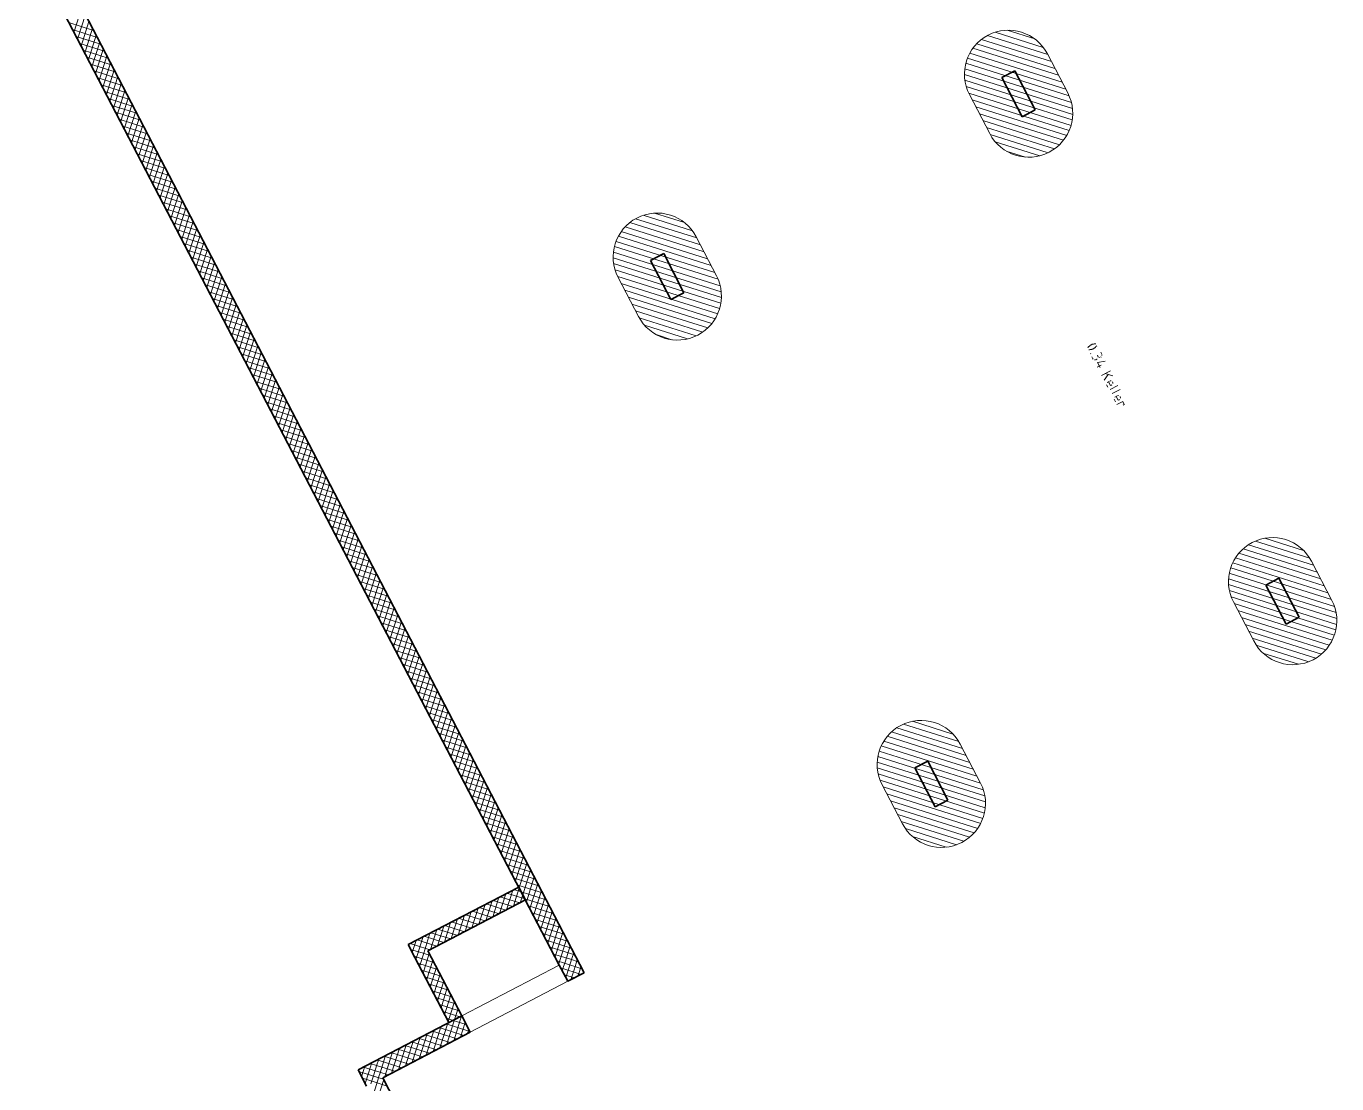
# Model space of a CAD drawing. Header units: metres. Extents: x 2740299.3 to 2740354.3, y 1267793.1 to 1267844.4.
# Drawn here: x 2740299.44 to 2740317.31, y 1267803.96 to 1267818.38 of the extents above; entities that cross this region are included whole.
import ezdxf

# ---------------------------------------------------------------- set-up
doc = ezdxf.new("R2010")
doc.units = ezdxf.units.M
doc.layers.add('grundriss', color=7, linetype='Continuous', true_color=0x000000)

msp = doc.modelspace()

# ---------------------------------------------------------------- linework, layer by layer
at = {"layer": 'grundriss', "color": 7, "linetype": 'Continuous', "lineweight": 35}
for p, q in [((2740307.044, 1267805.473), (2740299.658, 1267819.667)), ((2740299.436, 1267819.551), (2740306.706, 1267805.58)), ((2740312.919, 1267817.774), (2740312.742, 1267817.682)), ((2740312.742, 1267817.682), (2740313.019, 1267817.149)), ((2740313.196, 1267817.242), (2740312.919, 1267817.774)), ((2740313.019, 1267817.149), (2740313.196, 1267817.242)), ((2740308.129, 1267815.281), (2740307.951, 1267815.189)), ((2740307.951, 1267815.189), (2740308.228, 1267814.657)), ((2740308.406, 1267814.749), (2740308.129, 1267815.281)), ((2740308.228, 1267814.657), (2740308.406, 1267814.749)), ((2740316.519, 1267810.855), (2740316.342, 1267810.762)), ((2740316.342, 1267810.762), (2740316.619, 1267810.23)), ((2740316.796, 1267810.322), (2740316.519, 1267810.855)), ((2740316.619, 1267810.23), (2740316.796, 1267810.322)), ((2740311.729, 1267808.362), (2740311.552, 1267808.27)), ((2740311.552, 1267808.27), (2740311.829, 1267807.738)), ((2740312.006, 1267807.83), (2740311.729, 1267808.362)), ((2740311.829, 1267807.738), (2740312.006, 1267807.83)), ((2740306.153, 1267806.644), (2740304.644, 1267805.859)), ((2740306.245, 1267806.467), (2740306.153, 1267806.644)), ((2740304.914, 1267805.774), (2740306.245, 1267806.467)), ((2740304.644, 1267805.859), (2740304.737, 1267805.682)), ((2740305.376, 1267804.887), (2740304.914, 1267805.774)), ((2740304.737, 1267805.682), (2740305.198, 1267804.795)), ((2740306.822, 1267805.358), (2740306.706, 1267805.58)), ((2740307.044, 1267805.473), (2740306.822, 1267805.358)), ((2740305.376, 1267804.887), (2740303.961, 1267804.151)), ((2740305.376, 1267804.887), (2740305.198, 1267804.795)), ((2740305.376, 1267804.887), (2740305.491, 1267804.665)), ((2740304.298, 1267804.044), (2740305.491, 1267804.665)), ((2740303.961, 1267804.151), (2740304.076, 1267803.929)), ((2740309.837, 1267793.399), (2740304.298, 1267804.044))]:
    msp.add_line(p, q, dxfattribs=at)
at = {"layer": 'grundriss', "color": 18, "linetype": 'Continuous', "lineweight": 0, "true_color": 0x000000}
for p, q in [((2740300.088, 1267818.299), (2740300.194, 1267818.636)), ((2740300.019, 1267818.432), (2740300.356, 1267818.325)), ((2740300.137, 1267818.205), (2740300.243, 1267818.542)), ((2740300.186, 1267818.111), (2740300.292, 1267818.448)), ((2740300.068, 1267818.338), (2740300.405, 1267818.231)), ((2740300.117, 1267818.243), (2740300.454, 1267818.137)), ((2740300.235, 1267818.017), (2740300.341, 1267818.354)), ((2740300.284, 1267817.923), (2740300.39, 1267818.26)), ((2740300.166, 1267818.149), (2740300.503, 1267818.043)), ((2740300.215, 1267818.055), (2740300.552, 1267817.949)), ((2740300.333, 1267817.829), (2740300.439, 1267818.166)), ((2740300.382, 1267817.735), (2740300.488, 1267818.072)), ((2740300.264, 1267817.961), (2740300.601, 1267817.855)), ((2740300.313, 1267817.867), (2740300.65, 1267817.761)), ((2740300.431, 1267817.641), (2740300.537, 1267817.978)), ((2740300.48, 1267817.546), (2740300.586, 1267817.884)), ((2740300.362, 1267817.773), (2740300.699, 1267817.667)), ((2740300.411, 1267817.679), (2740300.748, 1267817.573)), ((2740300.529, 1267817.452), (2740300.635, 1267817.79)), ((2740300.578, 1267817.358), (2740300.684, 1267817.695)), ((2740300.46, 1267817.585), (2740300.797, 1267817.479)), ((2740300.626, 1267817.264), (2740300.733, 1267817.601)), ((2740300.675, 1267817.17), (2740300.782, 1267817.507)), ((2740300.509, 1267817.491), (2740300.846, 1267817.384)), ((2740300.558, 1267817.397), (2740300.895, 1267817.29)), ((2740300.724, 1267817.076), (2740300.831, 1267817.413)), ((2740300.773, 1267816.982), (2740300.88, 1267817.319)), ((2740300.606, 1267817.303), (2740300.944, 1267817.196)), ((2740300.655, 1267817.209), (2740300.993, 1267817.102)), ((2740300.822, 1267816.888), (2740300.929, 1267817.225)), ((2740300.704, 1267817.114), (2740301.042, 1267817.008)), ((2740300.753, 1267817.02), (2740301.091, 1267816.914)), ((2740300.871, 1267816.794), (2740300.978, 1267817.131)), ((2740300.92, 1267816.7), (2740301.027, 1267817.037)), ((2740300.802, 1267816.926), (2740301.139, 1267816.82)), ((2740300.851, 1267816.832), (2740301.188, 1267816.726)), ((2740300.969, 1267816.605), (2740301.076, 1267816.943)), ((2740301.018, 1267816.511), (2740301.125, 1267816.849)), ((2740300.9, 1267816.738), (2740301.237, 1267816.632)), ((2740300.949, 1267816.644), (2740301.286, 1267816.538)), ((2740301.067, 1267816.417), (2740301.174, 1267816.754)), ((2740301.116, 1267816.323), (2740301.222, 1267816.66)), ((2740300.998, 1267816.55), (2740301.335, 1267816.444)), ((2740301.047, 1267816.456), (2740301.384, 1267816.349)), ((2740301.165, 1267816.229), (2740301.271, 1267816.566)), ((2740301.214, 1267816.135), (2740301.32, 1267816.472)), ((2740301.096, 1267816.362), (2740301.433, 1267816.255)), ((2740301.145, 1267816.268), (2740301.482, 1267816.161)), ((2740301.263, 1267816.041), (2740301.369, 1267816.378)), ((2740301.312, 1267815.947), (2740301.418, 1267816.284)), ((2740301.194, 1267816.174), (2740301.531, 1267816.067)), ((2740301.243, 1267816.079), (2740301.58, 1267815.973)), ((2740301.361, 1267815.853), (2740301.467, 1267816.19)), ((2740301.41, 1267815.759), (2740301.516, 1267816.096)), ((2740301.292, 1267815.985), (2740301.629, 1267815.879)), ((2740301.341, 1267815.891), (2740301.678, 1267815.785)), ((2740301.459, 1267815.665), (2740301.565, 1267816.002)), ((2740301.508, 1267815.57), (2740301.614, 1267815.908)), ((2740301.39, 1267815.797), (2740301.727, 1267815.691)), ((2740301.557, 1267815.476), (2740301.663, 1267815.814)), ((2740301.606, 1267815.382), (2740301.712, 1267815.719)), ((2740301.439, 1267815.703), (2740301.776, 1267815.597)), ((2740301.488, 1267815.609), (2740301.825, 1267815.503)), ((2740301.655, 1267815.288), (2740301.761, 1267815.625)), ((2740301.704, 1267815.194), (2740301.81, 1267815.531)), ((2740301.537, 1267815.515), (2740301.874, 1267815.409)), ((2740301.586, 1267815.421), (2740301.923, 1267815.314)), ((2740301.753, 1267815.1), (2740301.859, 1267815.437)), ((2740301.635, 1267815.327), (2740301.972, 1267815.22)), ((2740301.684, 1267815.233), (2740302.021, 1267815.126)), ((2740301.802, 1267815.006), (2740301.908, 1267815.343)), ((2740301.85, 1267814.912), (2740301.957, 1267815.249)), ((2740301.732, 1267815.139), (2740302.07, 1267815.032)), ((2740301.781, 1267815.045), (2740302.119, 1267814.938)), ((2740301.899, 1267814.818), (2740302.006, 1267815.155)), ((2740301.948, 1267814.724), (2740302.055, 1267815.061)), ((2740301.83, 1267814.95), (2740302.168, 1267814.844)), ((2740301.879, 1267814.856), (2740302.217, 1267814.75)), ((2740301.997, 1267814.63), (2740302.104, 1267814.967)), ((2740302.046, 1267814.535), (2740302.153, 1267814.873)), ((2740301.928, 1267814.762), (2740302.265, 1267814.656)), ((2740301.977, 1267814.668), (2740302.314, 1267814.562)), ((2740302.095, 1267814.441), (2740302.202, 1267814.779)), ((2740302.144, 1267814.347), (2740302.251, 1267814.684)), ((2740302.026, 1267814.574), (2740302.363, 1267814.468)), ((2740302.075, 1267814.48), (2740302.412, 1267814.374)), ((2740302.193, 1267814.253), (2740302.3, 1267814.59)), ((2740302.242, 1267814.159), (2740302.349, 1267814.496)), ((2740302.124, 1267814.386), (2740302.461, 1267814.28)), ((2740302.173, 1267814.292), (2740302.51, 1267814.185)), ((2740302.291, 1267814.065), (2740302.398, 1267814.402)), ((2740302.34, 1267813.971), (2740302.446, 1267814.308)), ((2740302.222, 1267814.198), (2740302.559, 1267814.091)), ((2740302.271, 1267814.104), (2740302.608, 1267813.997)), ((2740302.389, 1267813.877), (2740302.495, 1267814.214)), ((2740302.438, 1267813.783), (2740302.544, 1267814.12)), ((2740302.32, 1267814.01), (2740302.657, 1267813.903)), ((2740302.487, 1267813.689), (2740302.593, 1267814.026)), ((2740302.536, 1267813.595), (2740302.642, 1267813.932)), ((2740302.369, 1267813.915), (2740302.706, 1267813.809)), ((2740302.418, 1267813.821), (2740302.755, 1267813.715)), ((2740302.585, 1267813.5), (2740302.691, 1267813.838)), ((2740302.634, 1267813.406), (2740302.74, 1267813.744)), ((2740302.467, 1267813.727), (2740302.804, 1267813.621)), ((2740302.516, 1267813.633), (2740302.853, 1267813.527)), ((2740302.683, 1267813.312), (2740302.789, 1267813.649)), ((2740302.565, 1267813.539), (2740302.902, 1267813.433)), ((2740302.614, 1267813.445), (2740302.951, 1267813.339)), ((2740302.732, 1267813.218), (2740302.838, 1267813.555)), ((2740302.781, 1267813.124), (2740302.887, 1267813.461)), ((2740302.663, 1267813.351), (2740303, 1267813.245)), ((2740302.712, 1267813.257), (2740303.049, 1267813.15)), ((2740302.83, 1267813.03), (2740302.936, 1267813.367)), ((2740302.879, 1267812.936), (2740302.985, 1267813.273)), ((2740302.761, 1267813.163), (2740303.098, 1267813.056)), ((2740302.81, 1267813.069), (2740303.147, 1267812.962)), ((2740302.928, 1267812.842), (2740303.034, 1267813.179)), ((2740302.977, 1267812.748), (2740303.083, 1267813.085)), ((2740302.859, 1267812.975), (2740303.196, 1267812.868)), ((2740302.907, 1267812.88), (2740303.245, 1267812.774)), ((2740303.026, 1267812.654), (2740303.132, 1267812.991)), ((2740303.075, 1267812.559), (2740303.181, 1267812.897)), ((2740302.956, 1267812.786), (2740303.294, 1267812.68)), ((2740303.005, 1267812.692), (2740303.343, 1267812.586)), ((2740303.123, 1267812.465), (2740303.23, 1267812.803)), ((2740303.172, 1267812.371), (2740303.279, 1267812.708)), ((2740303.054, 1267812.598), (2740303.392, 1267812.492)), ((2740303.103, 1267812.504), (2740303.44, 1267812.398)), ((2740303.221, 1267812.277), (2740303.328, 1267812.614)), ((2740303.27, 1267812.183), (2740303.377, 1267812.52)), ((2740303.152, 1267812.41), (2740303.489, 1267812.304)), ((2740303.201, 1267812.316), (2740303.538, 1267812.21)), ((2740303.319, 1267812.089), (2740303.426, 1267812.426)), ((2740303.368, 1267811.995), (2740303.475, 1267812.332)), ((2740303.25, 1267812.222), (2740303.587, 1267812.116)), ((2740303.417, 1267811.901), (2740303.524, 1267812.238)), ((2740303.466, 1267811.807), (2740303.573, 1267812.144)), ((2740303.299, 1267812.128), (2740303.636, 1267812.021)), ((2740303.348, 1267812.034), (2740303.685, 1267811.927)), ((2740303.515, 1267811.713), (2740303.622, 1267812.05)), ((2740303.564, 1267811.619), (2740303.67, 1267811.956)), ((2740303.397, 1267811.94), (2740303.734, 1267811.833)), ((2740303.446, 1267811.846), (2740303.783, 1267811.739)), ((2740303.613, 1267811.524), (2740303.719, 1267811.862)), ((2740303.495, 1267811.751), (2740303.832, 1267811.645)), ((2740303.544, 1267811.657), (2740303.881, 1267811.551)), ((2740303.662, 1267811.43), (2740303.768, 1267811.768)), ((2740303.711, 1267811.336), (2740303.817, 1267811.673)), ((2740303.593, 1267811.563), (2740303.93, 1267811.457)), ((2740303.642, 1267811.469), (2740303.979, 1267811.363)), ((2740303.76, 1267811.242), (2740303.866, 1267811.579)), ((2740303.809, 1267811.148), (2740303.915, 1267811.485)), ((2740303.691, 1267811.375), (2740304.028, 1267811.269)), ((2740303.74, 1267811.281), (2740304.077, 1267811.175)), ((2740303.858, 1267811.054), (2740303.964, 1267811.391)), ((2740303.907, 1267810.96), (2740304.013, 1267811.297)), ((2740303.789, 1267811.187), (2740304.126, 1267811.081)), ((2740303.838, 1267811.093), (2740304.175, 1267810.986)), ((2740303.956, 1267810.866), (2740304.062, 1267811.203)), ((2740304.005, 1267810.772), (2740304.111, 1267811.109)), ((2740303.887, 1267810.999), (2740304.224, 1267810.892)), ((2740303.936, 1267810.905), (2740304.273, 1267810.798)), ((2740304.054, 1267810.678), (2740304.16, 1267811.015)), ((2740304.103, 1267810.584), (2740304.209, 1267810.921)), ((2740303.985, 1267810.811), (2740304.322, 1267810.704)), ((2740304.033, 1267810.716), (2740304.371, 1267810.61)), ((2740304.152, 1267810.489), (2740304.258, 1267810.827)), ((2740304.201, 1267810.395), (2740304.307, 1267810.733)), ((2740304.082, 1267810.622), (2740304.42, 1267810.516)), ((2740304.131, 1267810.528), (2740304.469, 1267810.422)), ((2740304.25, 1267810.301), (2740304.356, 1267810.638)), ((2740304.299, 1267810.207), (2740304.405, 1267810.544)), ((2740304.18, 1267810.434), (2740304.518, 1267810.328)), ((2740304.347, 1267810.113), (2740304.454, 1267810.45)), ((2740304.396, 1267810.019), (2740304.503, 1267810.356)), ((2740304.229, 1267810.34), (2740304.566, 1267810.234)), ((2740304.278, 1267810.246), (2740304.615, 1267810.14)), ((2740304.445, 1267809.925), (2740304.552, 1267810.262)), ((2740304.494, 1267809.831), (2740304.601, 1267810.168)), ((2740304.327, 1267810.152), (2740304.664, 1267810.046)), ((2740304.376, 1267810.058), (2740304.713, 1267809.951)), ((2740304.543, 1267809.737), (2740304.65, 1267810.074)), ((2740304.425, 1267809.964), (2740304.762, 1267809.857)), ((2740304.474, 1267809.87), (2740304.811, 1267809.763)), ((2740304.592, 1267809.643), (2740304.699, 1267809.98)), ((2740304.641, 1267809.548), (2740304.748, 1267809.886)), ((2740304.523, 1267809.776), (2740304.86, 1267809.669)), ((2740304.572, 1267809.682), (2740304.909, 1267809.575)), ((2740304.69, 1267809.454), (2740304.797, 1267809.792)), ((2740304.739, 1267809.36), (2740304.846, 1267809.697)), ((2740304.621, 1267809.587), (2740304.958, 1267809.481)), ((2740304.67, 1267809.493), (2740305.007, 1267809.387)), ((2740304.788, 1267809.266), (2740304.894, 1267809.603)), ((2740304.837, 1267809.172), (2740304.943, 1267809.509)), ((2740304.719, 1267809.399), (2740305.056, 1267809.293)), ((2740304.768, 1267809.305), (2740305.105, 1267809.199)), ((2740304.886, 1267809.078), (2740304.992, 1267809.415)), ((2740304.935, 1267808.984), (2740305.041, 1267809.321)), ((2740304.817, 1267809.211), (2740305.154, 1267809.105)), ((2740304.866, 1267809.117), (2740305.203, 1267809.011)), ((2740304.984, 1267808.89), (2740305.09, 1267809.227)), ((2740305.033, 1267808.796), (2740305.139, 1267809.133)), ((2740304.915, 1267809.023), (2740305.252, 1267808.917)), ((2740304.964, 1267808.929), (2740305.301, 1267808.822)), ((2740305.082, 1267808.702), (2740305.188, 1267809.039)), ((2740305.131, 1267808.608), (2740305.237, 1267808.945)), ((2740305.013, 1267808.835), (2740305.35, 1267808.728)), ((2740305.062, 1267808.741), (2740305.399, 1267808.634)), ((2740305.18, 1267808.513), (2740305.286, 1267808.851)), ((2740305.229, 1267808.419), (2740305.335, 1267808.757)), ((2740305.111, 1267808.647), (2740305.448, 1267808.54)), ((2740305.278, 1267808.325), (2740305.384, 1267808.662)), ((2740305.327, 1267808.231), (2740305.433, 1267808.568)), ((2740305.16, 1267808.552), (2740305.497, 1267808.446)), ((2740305.208, 1267808.458), (2740305.546, 1267808.352)), ((2740305.376, 1267808.137), (2740305.482, 1267808.474)), ((2740305.425, 1267808.043), (2740305.531, 1267808.38)), ((2740305.257, 1267808.364), (2740305.595, 1267808.258)), ((2740305.306, 1267808.27), (2740305.644, 1267808.164)), ((2740305.474, 1267807.949), (2740305.58, 1267808.286)), ((2740305.355, 1267808.176), (2740305.693, 1267808.07)), ((2740305.404, 1267808.082), (2740305.741, 1267807.976)), ((2740305.523, 1267807.855), (2740305.629, 1267808.192)), ((2740305.571, 1267807.761), (2740305.678, 1267808.098)), ((2740305.453, 1267807.988), (2740305.79, 1267807.882)), ((2740305.502, 1267807.894), (2740305.839, 1267807.787)), ((2740305.62, 1267807.667), (2740305.727, 1267808.004)), ((2740305.669, 1267807.573), (2740305.776, 1267807.91)), ((2740305.551, 1267807.8), (2740305.888, 1267807.693)), ((2740305.6, 1267807.706), (2740305.937, 1267807.599)), ((2740305.718, 1267807.478), (2740305.825, 1267807.816)), ((2740305.767, 1267807.384), (2740305.874, 1267807.722)), ((2740305.649, 1267807.612), (2740305.986, 1267807.505)), ((2740305.698, 1267807.517), (2740306.035, 1267807.411)), ((2740305.816, 1267807.29), (2740305.923, 1267807.627)), ((2740305.865, 1267807.196), (2740305.972, 1267807.533)), ((2740305.747, 1267807.423), (2740306.084, 1267807.317)), ((2740305.796, 1267807.329), (2740306.133, 1267807.223)), ((2740305.914, 1267807.102), (2740306.021, 1267807.439)), ((2740305.963, 1267807.008), (2740306.07, 1267807.345)), ((2740305.845, 1267807.235), (2740306.182, 1267807.129)), ((2740305.894, 1267807.141), (2740306.231, 1267807.035)), ((2740306.012, 1267806.914), (2740306.118, 1267807.251)), ((2740306.061, 1267806.82), (2740306.167, 1267807.157)), ((2740305.943, 1267807.047), (2740306.28, 1267806.941)), ((2740305.992, 1267806.953), (2740306.329, 1267806.847)), ((2740306.11, 1267806.726), (2740306.216, 1267807.063)), ((2740306.159, 1267806.632), (2740306.265, 1267806.969)), ((2740306.041, 1267806.859), (2740306.378, 1267806.753)), ((2740306.208, 1267806.537), (2740306.314, 1267806.875)), ((2740306.257, 1267806.443), (2740306.363, 1267806.781)), ((2740305.986, 1267806.332), (2740306.071, 1267806.602)), ((2740306.08, 1267806.381), (2740306.159, 1267806.632)), ((2740306.085, 1267806.609), (2740306.188, 1267806.577)), ((2740306.09, 1267806.765), (2740306.427, 1267806.658)), ((2740306.139, 1267806.671), (2740306.476, 1267806.564)), ((2740306.306, 1267806.349), (2740306.412, 1267806.686)), ((2740305.704, 1267806.185), (2740305.789, 1267806.455)), ((2740305.798, 1267806.234), (2740305.883, 1267806.504)), ((2740305.803, 1267806.462), (2740306.073, 1267806.377)), ((2740305.892, 1267806.283), (2740305.977, 1267806.553)), ((2740305.897, 1267806.511), (2740306.167, 1267806.426)), ((2740305.991, 1267806.56), (2740306.237, 1267806.483)), ((2740306.174, 1267806.43), (2740306.208, 1267806.537)), ((2740306.188, 1267806.577), (2740306.525, 1267806.47)), ((2740306.237, 1267806.483), (2740306.574, 1267806.376)), ((2740306.355, 1267806.255), (2740306.461, 1267806.592)), ((2740306.404, 1267806.161), (2740306.51, 1267806.498)), ((2740305.327, 1267805.989), (2740305.412, 1267806.259)), ((2740305.421, 1267806.038), (2740305.506, 1267806.308)), ((2740305.426, 1267806.266), (2740305.696, 1267806.181)), ((2740305.515, 1267806.087), (2740305.6, 1267806.357)), ((2740305.521, 1267806.315), (2740305.79, 1267806.23)), ((2740305.609, 1267806.136), (2740305.695, 1267806.406)), ((2740305.615, 1267806.364), (2740305.884, 1267806.279)), ((2740305.709, 1267806.413), (2740305.978, 1267806.328)), ((2740306.286, 1267806.388), (2740306.623, 1267806.282)), ((2740306.334, 1267806.294), (2740306.672, 1267806.188)), ((2740306.453, 1267806.067), (2740306.559, 1267806.404)), ((2740306.502, 1267805.973), (2740306.608, 1267806.31)), ((2740304.951, 1267805.793), (2740305.036, 1267806.063)), ((2740305.045, 1267805.842), (2740305.13, 1267806.112)), ((2740305.05, 1267806.07), (2740305.32, 1267805.985)), ((2740305.139, 1267805.891), (2740305.224, 1267806.161)), ((2740305.144, 1267806.119), (2740305.414, 1267806.034)), ((2740305.233, 1267805.94), (2740305.318, 1267806.21)), ((2740305.238, 1267806.168), (2740305.508, 1267806.083)), ((2740305.332, 1267806.217), (2740305.602, 1267806.132)), ((2740306.383, 1267806.2), (2740306.721, 1267806.094)), ((2740306.432, 1267806.106), (2740306.77, 1267806)), ((2740306.551, 1267805.879), (2740306.657, 1267806.216)), ((2740306.6, 1267805.785), (2740306.706, 1267806.122)), ((2740304.727, 1267805.833), (2740304.754, 1267805.916)), ((2740304.768, 1267805.924), (2740304.85, 1267805.898)), ((2740304.799, 1267805.811), (2740304.835, 1267805.926)), ((2740304.835, 1267805.926), (2740304.848, 1267805.965)), ((2740304.85, 1267805.898), (2740305.038, 1267805.838)), ((2740304.862, 1267805.972), (2740305.132, 1267805.887)), ((2740304.884, 1267805.832), (2740304.942, 1267806.014)), ((2740304.956, 1267806.021), (2740305.226, 1267805.936)), ((2740306.481, 1267806.012), (2740306.819, 1267805.906)), ((2740306.53, 1267805.918), (2740306.867, 1267805.812)), ((2740306.649, 1267805.691), (2740306.755, 1267806.028)), ((2740306.698, 1267805.597), (2740306.804, 1267805.934)), ((2740304.652, 1267805.844), (2740304.656, 1267805.856)), ((2740304.656, 1267805.856), (2740304.66, 1267805.867)), ((2740304.674, 1267805.875), (2740304.899, 1267805.803)), ((2740304.678, 1267805.794), (2740304.849, 1267805.741)), ((2740304.701, 1267805.75), (2740304.727, 1267805.833)), ((2740304.727, 1267805.7), (2740304.755, 1267805.692)), ((2740304.763, 1267805.695), (2740304.799, 1267805.811)), ((2740304.799, 1267805.562), (2740304.857, 1267805.744)), ((2740304.848, 1267805.468), (2740304.933, 1267805.738)), ((2740304.849, 1267805.741), (2740304.948, 1267805.709)), ((2740304.857, 1267805.744), (2740304.871, 1267805.788)), ((2740304.871, 1267805.788), (2740304.884, 1267805.832)), ((2740304.899, 1267805.803), (2740304.943, 1267805.789)), ((2740306.579, 1267805.824), (2740306.916, 1267805.718)), ((2740306.628, 1267805.73), (2740306.857, 1267805.658)), ((2740306.784, 1267805.62), (2740306.853, 1267805.84)), ((2740306.878, 1267805.669), (2740306.902, 1267805.746)), ((2740304.75, 1267805.656), (2740304.763, 1267805.695)), ((2740304.755, 1267805.692), (2740304.997, 1267805.615)), ((2740304.776, 1267805.606), (2740305.046, 1267805.521)), ((2740304.897, 1267805.374), (2740304.982, 1267805.644)), ((2740304.946, 1267805.28), (2740305.031, 1267805.549)), ((2740306.677, 1267805.636), (2740306.763, 1267805.609)), ((2740306.726, 1267805.542), (2740307.006, 1267805.453)), ((2740306.747, 1267805.502), (2740306.765, 1267805.561)), ((2740306.763, 1267805.609), (2740307.014, 1267805.529)), ((2740306.765, 1267805.561), (2740306.784, 1267805.62)), ((2740306.795, 1267805.408), (2740306.837, 1267805.538)), ((2740306.837, 1267805.538), (2740306.878, 1267805.669)), ((2740306.857, 1267805.658), (2740306.965, 1267805.623)), ((2740306.908, 1267805.516), (2740306.951, 1267805.651)), ((2740306.98, 1267805.493), (2740307, 1267805.557)), ((2740304.825, 1267805.512), (2740305.095, 1267805.427)), ((2740304.874, 1267805.418), (2740305.144, 1267805.333)), ((2740304.995, 1267805.186), (2740305.08, 1267805.455)), ((2740305.044, 1267805.091), (2740305.129, 1267805.361)), ((2740306.775, 1267805.448), (2740306.912, 1267805.404)), ((2740306.865, 1267805.38), (2740306.908, 1267805.516)), ((2740306.959, 1267805.429), (2740306.98, 1267805.493)), ((2740304.923, 1267805.324), (2740305.193, 1267805.239)), ((2740304.972, 1267805.23), (2740305.242, 1267805.145)), ((2740305.093, 1267804.997), (2740305.178, 1267805.267)), ((2740305.142, 1267804.903), (2740305.227, 1267805.173)), ((2740305.021, 1267805.136), (2740305.291, 1267805.051)), ((2740305.07, 1267805.042), (2740305.34, 1267804.957)), ((2740305.191, 1267804.809), (2740305.276, 1267805.079)), ((2740305.278, 1267804.836), (2740305.325, 1267804.985)), ((2740305.119, 1267804.948), (2740305.351, 1267804.874)), ((2740305.168, 1267804.854), (2740305.257, 1267804.825)), ((2740305.172, 1267804.499), (2740305.278, 1267804.836)), ((2740305.257, 1267804.825), (2740305.438, 1267804.769)), ((2740305.266, 1267804.548), (2740305.372, 1267804.885)), ((2740305.351, 1267804.874), (2740305.389, 1267804.863)), ((2740305.372, 1267804.885), (2740305.374, 1267804.891)), ((2740304.795, 1267804.303), (2740304.902, 1267804.64)), ((2740304.881, 1267804.63), (2740305.218, 1267804.523)), ((2740304.889, 1267804.352), (2740304.996, 1267804.689)), ((2740304.975, 1267804.679), (2740305.312, 1267804.572)), ((2740304.984, 1267804.401), (2740305.09, 1267804.738)), ((2740305.069, 1267804.727), (2740305.406, 1267804.621)), ((2740305.078, 1267804.45), (2740305.184, 1267804.787)), ((2740305.163, 1267804.776), (2740305.486, 1267804.674)), ((2740305.36, 1267804.597), (2740305.423, 1267804.797)), ((2740305.454, 1267804.646), (2740305.472, 1267804.703)), ((2740304.513, 1267804.156), (2740304.619, 1267804.494)), ((2740304.599, 1267804.483), (2740304.936, 1267804.376)), ((2740304.607, 1267804.205), (2740304.714, 1267804.543)), ((2740304.693, 1267804.532), (2740305.03, 1267804.425)), ((2740304.701, 1267804.254), (2740304.808, 1267804.591)), ((2740304.787, 1267804.581), (2740305.124, 1267804.474)), ((2740304.214, 1267804.206), (2740304.243, 1267804.298)), ((2740304.222, 1267804.287), (2740304.559, 1267804.18)), ((2740304.263, 1267804.112), (2740304.337, 1267804.347)), ((2740304.316, 1267804.336), (2740304.653, 1267804.229)), ((2740304.325, 1267804.058), (2740304.431, 1267804.396)), ((2740304.41, 1267804.385), (2740304.748, 1267804.278)), ((2740304.419, 1267804.107), (2740304.525, 1267804.445)), ((2740304.504, 1267804.434), (2740304.842, 1267804.327)), ((2740303.972, 1267804.13), (2740304.277, 1267804.034)), ((2740304.01, 1267804.057), (2740304.032, 1267804.128)), ((2740304.032, 1267804.128), (2740304.055, 1267804.2)), ((2740304.034, 1267804.189), (2740304.26, 1267804.118)), ((2740304.059, 1267803.963), (2740304.104, 1267804.106)), ((2740304.104, 1267804.106), (2740304.149, 1267804.249)), ((2740304.128, 1267804.238), (2740304.211, 1267804.212)), ((2740304.175, 1267804.083), (2740304.214, 1267804.206)), ((2740304.211, 1267804.212), (2740304.465, 1267804.131)), ((2740304.247, 1267804.061), (2740304.263, 1267804.112)), ((2740304.26, 1267804.118), (2740304.371, 1267804.083)), ((2740304.021, 1267804.036), (2740304.183, 1267803.985)), ((2740304.137, 1267803.961), (2740304.175, 1267804.083)), ((2740304.157, 1267803.775), (2740304.231, 1267804.009)), ((2740304.183, 1267803.985), (2740304.358, 1267803.929)), ((2740304.206, 1267803.68), (2740304.312, 1267804.018)), ((2740304.231, 1267804.009), (2740304.247, 1267804.061)), ((2740304.277, 1267804.034), (2740304.309, 1267804.024))]:
    msp.add_line(p, q, dxfattribs=at)
at = {"layer": 'grundriss', "color": 1, "linetype": 'Continuous', "lineweight": 13}
for p, q in [((2740312.544, 1267818.255), (2740313.367, 1267817.996)), ((2740312.651, 1267818.3), (2740313.306, 1267818.094)), ((2740312.813, 1267818.328), (2740313.188, 1267818.209)), ((2740312.346, 1267818.082), (2740313.514, 1267817.713)), ((2740312.398, 1267818.144), (2740313.465, 1267817.807)), ((2740312.463, 1267818.202), (2740313.416, 1267817.902)), ((2740312.249, 1267817.877), (2740313.659, 1267817.432)), ((2740312.272, 1267817.948), (2740313.612, 1267817.525)), ((2740312.304, 1267818.016), (2740313.563, 1267817.619)), ((2740313.363, 1267818.005), (2740313.64, 1267817.473)), ((2740312.23, 1267817.725), (2740313.704, 1267817.26)), ((2740312.235, 1267817.802), (2740313.689, 1267817.344)), ((2740312.236, 1267817.645), (2740313.707, 1267817.181)), ((2740312.254, 1267817.56), (2740313.7, 1267817.104)), ((2740312.288, 1267817.471), (2740313.684, 1267817.031)), ((2740312.298, 1267817.451), (2740312.575, 1267816.919)), ((2740312.336, 1267817.377), (2740313.659, 1267816.96)), ((2740312.385, 1267817.283), (2740313.625, 1267816.892)), ((2740312.434, 1267817.189), (2740313.581, 1267816.827)), ((2740312.483, 1267817.095), (2740313.526, 1267816.766)), ((2740312.532, 1267817.001), (2740313.458, 1267816.709)), ((2740312.581, 1267816.907), (2740313.372, 1267816.657)), ((2740312.651, 1267816.806), (2740313.257, 1267816.615)), ((2740312.8, 1267816.68), (2740313.064, 1267816.597)), ((2740307.746, 1267815.758), (2740308.581, 1267815.495)), ((2740307.849, 1267815.804), (2740308.523, 1267815.592)), ((2740308.004, 1267815.834), (2740308.414, 1267815.705)), ((2740307.551, 1267815.584), (2740308.728, 1267815.212)), ((2740307.603, 1267815.646), (2740308.679, 1267815.306)), ((2740307.666, 1267815.705), (2740308.63, 1267815.4)), ((2740307.457, 1267815.377), (2740308.872, 1267814.931)), ((2740307.479, 1267815.449), (2740308.826, 1267815.024)), ((2740307.511, 1267815.518), (2740308.777, 1267815.118)), ((2740308.572, 1267815.512), (2740308.849, 1267814.98)), ((2740307.44, 1267815.225), (2740308.914, 1267814.76)), ((2740307.444, 1267815.303), (2740308.9, 1267814.843)), ((2740307.447, 1267815.145), (2740308.917, 1267814.681)), ((2740307.466, 1267815.06), (2740308.909, 1267814.605)), ((2740307.502, 1267814.97), (2740308.892, 1267814.532)), ((2740307.508, 1267814.958), (2740307.785, 1267814.426)), ((2740307.551, 1267814.876), (2740308.866, 1267814.461)), ((2740307.6, 1267814.782), (2740308.831, 1267814.394)), ((2740307.648, 1267814.688), (2740308.786, 1267814.329)), ((2740307.697, 1267814.594), (2740308.73, 1267814.268)), ((2740307.746, 1267814.5), (2740308.661, 1267814.211)), ((2740307.796, 1267814.405), (2740308.573, 1267814.16)), ((2740307.869, 1267814.304), (2740308.455, 1267814.119)), ((2740308.038, 1267814.172), (2740308.24, 1267814.108)), ((2740316.032, 1267811.257), (2740317.039, 1267810.939)), ((2740316.105, 1267811.312), (2740316.99, 1267811.033)), ((2740316.198, 1267811.362), (2740316.939, 1267811.128)), ((2740316.327, 1267811.4), (2740316.855, 1267811.233)), ((2740315.889, 1267811.066), (2740317.186, 1267810.657)), ((2740315.926, 1267811.133), (2740317.137, 1267810.751)), ((2740315.973, 1267811.197), (2740317.088, 1267810.845)), ((2740316.963, 1267811.086), (2740317.24, 1267810.553)), ((2740315.842, 1267810.924), (2740317.275, 1267810.471)), ((2740315.861, 1267810.996), (2740317.235, 1267810.563)), ((2740315.832, 1267810.848), (2740317.298, 1267810.386)), ((2740315.832, 1267810.769), (2740317.307, 1267810.304)), ((2740315.843, 1267810.687), (2740317.306, 1267810.226)), ((2740315.868, 1267810.601), (2740317.294, 1267810.151)), ((2740315.898, 1267810.532), (2740316.175, 1267809.999)), ((2740315.91, 1267810.509), (2740317.274, 1267810.078)), ((2740315.959, 1267810.415), (2740317.245, 1267810.009)), ((2740316.008, 1267810.321), (2740317.206, 1267809.943)), ((2740316.057, 1267810.226), (2740317.158, 1267809.879)), ((2740316.106, 1267810.132), (2740317.097, 1267809.82)), ((2740316.155, 1267810.038), (2740317.022, 1267809.765)), ((2740316.209, 1267809.943), (2740316.925, 1267809.717)), ((2740316.301, 1267809.835), (2740316.787, 1267809.682)), ((2740311.236, 1267808.759), (2740312.253, 1267808.438)), ((2740311.307, 1267808.815), (2740312.204, 1267808.532)), ((2740311.398, 1267808.865), (2740312.154, 1267808.627)), ((2740311.523, 1267808.904), (2740312.074, 1267808.73)), ((2740311.096, 1267808.567), (2740312.4, 1267808.156)), ((2740311.132, 1267808.634), (2740312.351, 1267808.25)), ((2740311.178, 1267808.699), (2740312.302, 1267808.344)), ((2740312.173, 1267808.593), (2740312.45, 1267808.061)), ((2740311.05, 1267808.424), (2740312.487, 1267807.971)), ((2740311.068, 1267808.497), (2740312.449, 1267808.062)), ((2740311.041, 1267808.348), (2740312.509, 1267807.886)), ((2740311.042, 1267808.27), (2740312.517, 1267807.804)), ((2740311.054, 1267808.187), (2740312.515, 1267807.726)), ((2740311.081, 1267808.1), (2740312.503, 1267807.652)), ((2740311.108, 1267808.039), (2740311.385, 1267807.507)), ((2740311.124, 1267808.008), (2740312.482, 1267807.58)), ((2740311.173, 1267807.914), (2740312.452, 1267807.51)), ((2740311.222, 1267807.819), (2740312.412, 1267807.444)), ((2740311.271, 1267807.725), (2740312.362, 1267807.381)), ((2740311.32, 1267807.631), (2740312.301, 1267807.322)), ((2740311.369, 1267807.537), (2740312.224, 1267807.268)), ((2740311.425, 1267807.441), (2740312.124, 1267807.22)), ((2740311.523, 1267807.331), (2740311.981, 1267807.187))]:
    msp.add_line(p, q, dxfattribs=at)
at = {"layer": 'grundriss', "color": 7, "lineweight": 0}
for p, q in [((2740313.914, 1267813.997), (2740313.918, 1267814.004)), ((2740313.918, 1267814.004), (2740313.923, 1267814.01)), ((2740313.923, 1267814.01), (2740313.928, 1267814.015)), ((2740313.928, 1267814.015), (2740313.934, 1267814.021)), ((2740313.935, 1267813.971), (2740313.928, 1267813.971)), ((2740313.934, 1267814.021), (2740313.94, 1267814.026)), ((2740313.943, 1267813.972), (2740313.935, 1267813.971)), ((2740313.94, 1267814.026), (2740313.946, 1267814.031)), ((2740313.951, 1267813.973), (2740313.943, 1267813.972)), ((2740313.946, 1267814.031), (2740313.953, 1267814.035)), ((2740313.958, 1267813.974), (2740313.951, 1267813.973)), ((2740313.953, 1267814.035), (2740313.96, 1267814.039)), ((2740313.966, 1267813.976), (2740313.958, 1267813.974)), ((2740313.96, 1267814.039), (2740313.967, 1267814.042)), ((2740313.973, 1267813.979), (2740313.966, 1267813.976)), ((2740313.967, 1267814.042), (2740313.974, 1267814.045)), ((2740313.981, 1267813.982), (2740313.973, 1267813.979)), ((2740313.974, 1267814.045), (2740313.981, 1267814.047)), ((2740313.981, 1267814.047), (2740313.989, 1267814.049)), ((2740313.988, 1267813.985), (2740313.981, 1267813.982)), ((2740313.994, 1267813.989), (2740313.988, 1267813.985)), ((2740313.989, 1267814.049), (2740313.997, 1267814.051)), ((2740314.001, 1267813.993), (2740313.994, 1267813.989)), ((2740313.997, 1267814.051), (2740314.004, 1267814.052)), ((2740314.007, 1267813.998), (2740314.001, 1267813.993)), ((2740314.004, 1267814.052), (2740314.012, 1267814.052)), ((2740314.013, 1267814.003), (2740314.007, 1267813.998)), ((2740314.012, 1267814.052), (2740314.02, 1267814.053)), ((2740314.019, 1267814.008), (2740314.013, 1267814.003)), ((2740314.024, 1267814.014), (2740314.019, 1267814.008)), ((2740314.029, 1267814.02), (2740314.024, 1267814.014)), ((2740314.034, 1267814.026), (2740314.029, 1267814.02)), ((2740314.089, 1267813.936), (2740314.103, 1267813.91)), ((2740313.948, 1267813.914), (2740313.955, 1267813.918)), ((2740313.983, 1267813.848), (2740313.969, 1267813.874)), ((2740313.985, 1267813.844), (2740313.983, 1267813.848)), ((2740314.008, 1267813.831), (2740314.004, 1267813.832)), ((2740314.016, 1267813.832), (2740314.012, 1267813.831)), ((2740314.037, 1267813.842), (2740314.024, 1267813.835)), ((2740314.04, 1267813.844), (2740314.037, 1267813.842)), ((2740314.095, 1267813.762), (2740314.042, 1267813.735)), ((2740314.05, 1267813.882), (2740314.043, 1267813.896)), ((2740314.151, 1267813.817), (2740314.044, 1267813.795)), ((2740314.044, 1267813.795), (2740314.079, 1267813.728)), ((2740314.052, 1267813.879), (2740314.05, 1267813.882)), ((2740314.052, 1267813.875), (2740314.053, 1267813.871)), ((2740314.053, 1267813.867), (2740314.052, 1267813.863)), ((2740314.075, 1267813.866), (2740314.071, 1267813.867)), ((2740314.083, 1267813.867), (2740314.079, 1267813.866)), ((2740314.093, 1267813.872), (2740314.09, 1267813.87)), ((2740314.105, 1267813.903), (2740314.106, 1267813.899)), ((2740314.106, 1267813.895), (2740314.106, 1267813.891)), ((2740314.101, 1267813.621), (2740314.22, 1267813.684)), ((2740314.189, 1267813.635), (2740314.136, 1267813.554)), ((2740314.255, 1267813.617), (2740314.147, 1267813.646)), ((2740314.184, 1267813.461), (2740314.167, 1267813.494)), ((2740314.176, 1267813.525), (2740314.21, 1267813.542)), ((2740314.224, 1267813.482), (2740314.196, 1267813.535)), ((2740314.217, 1267813.545), (2740314.221, 1267813.545)), ((2740314.218, 1267813.428), (2740314.324, 1267813.483)), ((2740314.237, 1267813.489), (2740314.224, 1267813.482)), ((2740314.225, 1267813.545), (2740314.229, 1267813.545)), ((2740314.241, 1267813.491), (2740314.237, 1267813.489)), ((2740314.246, 1267813.375), (2740314.352, 1267813.43)), ((2740314.248, 1267813.533), (2740314.25, 1267813.529)), ((2740314.253, 1267813.522), (2740314.253, 1267813.518)), ((2740314.253, 1267813.514), (2740314.253, 1267813.51)), ((2740314.288, 1267813.262), (2740314.271, 1267813.295)), ((2740314.28, 1267813.325), (2740314.313, 1267813.342)), ((2740314.328, 1267813.282), (2740314.3, 1267813.335)), ((2740314.308, 1267813.222), (2740314.388, 1267813.263)), ((2740314.321, 1267813.345), (2740314.325, 1267813.346)), ((2740314.328, 1267813.346), (2740314.332, 1267813.345)), ((2740314.341, 1267813.289), (2740314.328, 1267813.282)), ((2740314.344, 1267813.291), (2740314.341, 1267813.289)), ((2740314.352, 1267813.333), (2740314.354, 1267813.33)), ((2740314.356, 1267813.322), (2740314.357, 1267813.318)), ((2740314.357, 1267813.315), (2740314.357, 1267813.311)), ((2740314.388, 1267813.263), (2740314.409, 1267813.223)), ((2740314.409, 1267813.223), (2740314.396, 1267813.216))]:
    msp.add_line(p, q, dxfattribs=at)
at = {"layer": 'grundriss', "color": 7, "linetype": 'Continuous', "lineweight": 13}
for p, q in [((2740305.376, 1267804.887), (2740306.706, 1267805.58)), ((2740306.822, 1267805.358), (2740305.491, 1267804.665))]:
    msp.add_line(p, q, dxfattribs=at)
at = {"layer": 'grundriss', "color": 1, "linetype": 'Continuous', "lineweight": 13}
for centre, start, end in [((2740312.83, 1267817.728), 27.4914, 207.4914), ((2740313.107, 1267817.196), 207.4914, 27.4914), ((2740308.04, 1267815.235), 27.4914, 207.4914), ((2740308.317, 1267814.703), 207.4914, 27.4914), ((2740316.431, 1267810.809), 27.4914, 207.4914), ((2740316.708, 1267810.276), 207.4914, 27.4914), ((2740311.64, 1267808.316), 27.4914, 207.4914), ((2740311.917, 1267807.784), 207.4914, 27.4914)]:
    msp.add_arc(centre, 0.6, start, end, dxfattribs=at)

doc.saveas('drawing.dxf')
